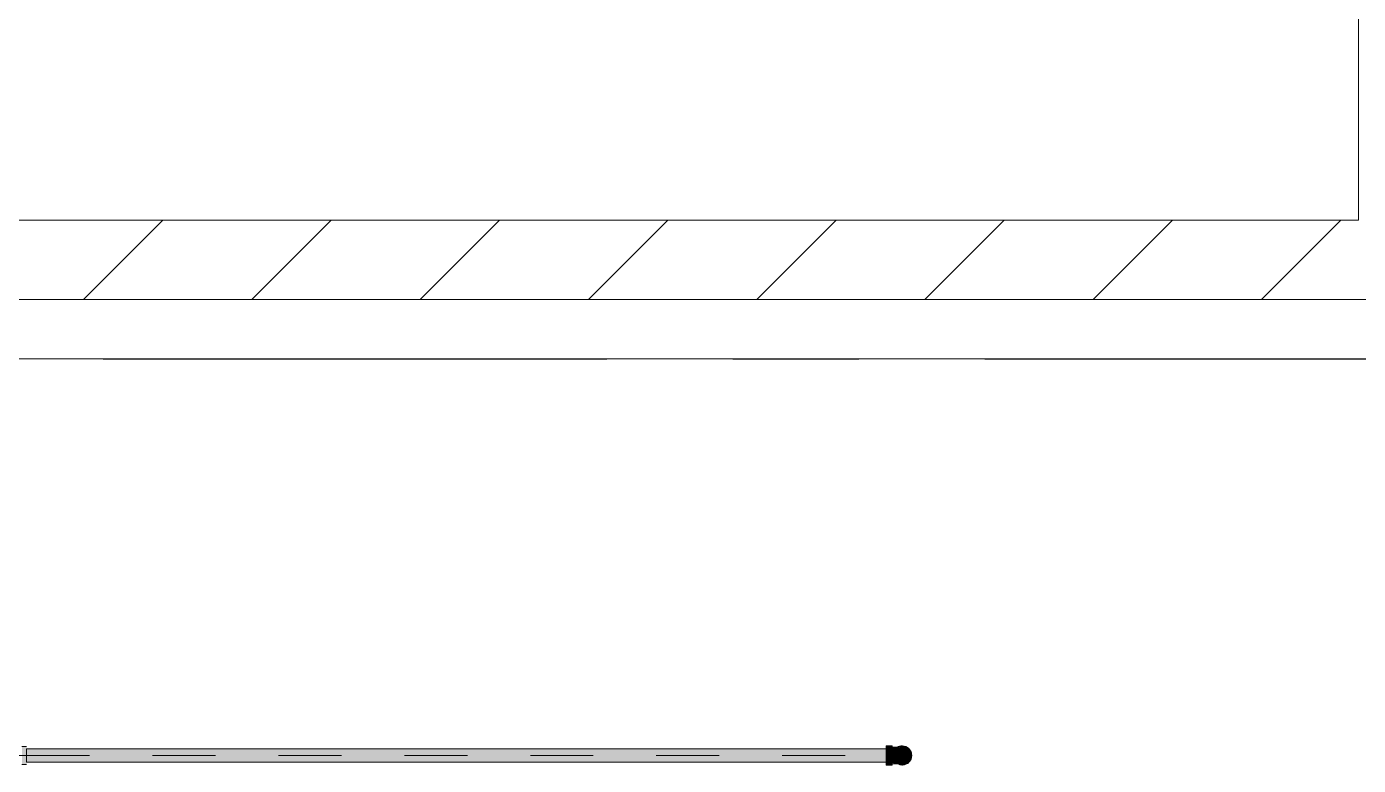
# Model space of a CAD drawing. Header units: millimetres. Extents: x -4000 to 187956, y -58990 to 162485.
# Drawn here: x 34543 to 37900, y 126425 to 128288 of the extents above; entities that cross this region are included whole.
import ezdxf

# ---------------------------------------------------------------- set-up
doc = ezdxf.new("R2010")
doc.units = ezdxf.units.MM
for name, pattern in [('Dash 1_16_', [317.5, 158.75, -158.75]), ('Grid Line', [2222.5, 1270, -317.5, 317.5, -317.5]), ('Grid Line 12_5mm', [2150, 1250, -300, 300, -300])]:
    doc.linetypes.add(name, pattern=pattern)
for name, color, linetype, lineweight in [('A-WALL', 113, 'Continuous', 13), ('A-WALL-PATT', 111, 'Continuous', 13), ('F-SPRN', 3, 'Continuous', 9), ('P-PIPE', 3, 'Continuous', 9), ('P-PIPE-CNTR', 3, 'Continuous', 9), ('S-GRID', 1, 'Continuous', 30)]:
    doc.layers.add(name, color=color, linetype=linetype, lineweight=lineweight)

# ---------------------------------------------------------------- blocks, each defined once
blk = doc.blocks.new('CMF2_NHAXUONG_A_rvt-1-FFS - TANG 1')
at = {"layer": 'A-WALL-PATT', "lineweight": 9}
h = blk.add_hatch(dxfattribs=at)
h.set_pattern_fill('FP_12', color=250, style=0, pattern_type=2)
h.set_pattern_definition([(45, (0, 0), (-212.13203, 212.13203), [])])
h.paths.add_polyline_path([(39103.6, 127600), (43200, 127600), (43200, 127800), (33100, 127800), (33100, 127600), (34568.6, 127600)])
at = {"layer": 'A-WALL', "color": 50, "lineweight": 15}
for p, q in [((37900.1, 132300), (37900.1, 127800)), ((37900.1, 127800), (33100, 127800)), ((33100, 127600), (43200, 127600))]:
    blk.add_line(p, q, dxfattribs=at)
at = {"layer": 'A-WALL', "color": 35, "lineweight": 15}
for p, q in [((37900.1, 132300), (37900.1, 127800)), ((37900.1, 127800), (33100, 127800)), ((33100, 127600), (43200, 127600))]:
    blk.add_line(p, q, dxfattribs=at)
at = {"layer": 'S-GRID', "linetype": 'Grid Line 12_5mm', "lineweight": 9}
blk.add_line((-824.3, 127450), (183641.1, 127450), dxfattribs=at)
blk = doc.blocks.new('Sprinkler_Up - DN20-V259-FFS - TANG 1')
at = {"layer": 'F-SPRN', "transparency": 33554534}
for points in [[(-13.5, 0), (-3.9, 0.7), (-1.7, 2.9), (-1.2, 3.5), (-0.6, 4), (0.6, 4), (1.2, 3.5), (1.7, 2.9), (4.6, 0), (22.2, 0), (18, 13.1), (6.9, 21.2), (-6.9, 21.2), (-18.4, 11.9), (-22.2, 0)], [(0, -21.2), (6.9, -21.2), (18, -13.1), (22.2, 0), (3.9, -0.7), (1.7, -2.9), (1.2, -3.5), (0.6, -4), (-0.6, -4), (-1.2, -3.5), (-1.7, -2.9), (-4.6, 0), (-22.2, 0), (-18, -13.1), (-6.9, -21.2)], [(0, -16.7), (4.3, -16.1), (11.8, -11.8), (16.1, -4.3), (16.1, 4.3), (11.7, 11.9), (8.3, 14.4), (0, 16.7), (-4.3, 16.1), (-11.8, 11.8), (-16.1, 4.3), (-16.1, -4.3), (-11.8, -11.8), (-8.3, -14.4)], [(0, -15.6), (7.8, -13.5), (13.5, -7.8), (15.1, -4), (15.1, 4), (13.5, 7.8), (7.8, 13.5), (0, 15.6), (-9.9, 11.9), (-11, 11), (-15.1, 4), (-15.1, -4), (-11, -11), (-7.8, -13.5)], [(-10.9, -5.5), (-10.9, 5.4), (-14.5, 5.4), (-14.5, -5.5)], [(-7.7, -5.5), (-7.7, 5.4), (-10.9, 5.4), (-10.9, -5.5)], [(0, -5.5), (0, 5.4), (-7.7, 5.4), (-7.7, -5.5)], [(0, 0), (5.7, 0), (2.9, 4.9), (-2.9, 4.9), (-5.7, 0)], [(2.9, -4.9), (5.7, 0), (-5.7, 0), (-2.9, -4.9)], [(0, 0), (4.6, 0), (0, 4.6), (-4.6, 0)], [(0, -4.6), (4.6, 0), (-4.6, 0)], [(0, -2.6), (1.3, 0), (-1.8, 0)], [(-1.3, 0), (1.8, 0), (0, 2.6)], [(7.7, -5.5), (7.7, 5.4), (0, 5.4), (0, -5.5)], [(10.9, -5.5), (10.9, 5.4), (7.7, 5.4), (7.7, -5.5)], [(14.5, -5.5), (14.5, 5.4), (10.9, 5.4), (10.9, -5.5)]]:
    blk.add_hatch(color=1, dxfattribs=at).paths.add_polyline_path(points)
at = {"layer": 'F-SPRN', "color": 1}
for p, q in [((-11.5, 5.4), (-14.5, 5.4)), ((-14.5, 5.4), (-11.3, 5.4)), ((-14.5, 5.4), (-14.5, 3.7)), ((-14.5, 3.3), (-14.5, 0)), ((-11.5, 5.4), (-11.5, 4)), ((-10.9, 1.9), (-10.9, 3.6)), ((-10.8, 5.4), (-8, 5.4)), ((-8.1, 5.4), (-10.8, 5.4)), ((-8.1, 5.4), (-8.1, 2.8)), ((-8.1, 2.5), (-8.1, 0.7)), ((-7.7, 4.8), (-7.7, 2.7)), ((-7.7, 4.8), (-7.7, 2.7)), ((-7.7, 2.1), (-7.7, 0.5)), ((-7.7, 2.1), (-7.7, 0.5)), ((-6.7, 5.4), (-4.7, 5.4)), ((-5.8, 3.8), (-5.8, 2.2)), ((-2.1, 0), (-2.1, 0)), ((-2.1, 0), (-2.1, -0.1)), ((0, 2.1), (-0.1, 2.1)), ((2.1, 0), (2.1, 0.1)), ((2.1, 0), (2.1, 0)), ((4.7, 5.4), (6.5, 5.4)), ((7.7, 5.4), (10.8, 5.4)), ((7.7, 5.2), (7.7, 2.7)), ((7.7, 5.2), (7.7, 2.7)), ((7.7, 2.3), (7.7, 0.5)), ((7.7, 2.3), (7.7, 0.5)), ((10.8, 5.4), (8.1, 5.4)), ((8.1, 5.4), (8.1, 2.8)), ((8.1, 2.5), (8.1, 0.4)), ((10.9, 5.4), (14.5, 5.4)), ((10.9, 3.6), (10.9, 0.2)), ((14.5, 5.4), (11.5, 5.4)), ((11.5, 5.4), (11.5, 4)), ((11.5, 3), (11.5, 0.2)), ((14.5, 5.4), (14.5, -5.5)), ((-14.5, -1.3), (-14.5, -3.7)), ((-11.1, -5.5), (-14.5, -5.5)), ((-14.5, -5.5), (-11.5, -5.5)), ((-10.9, -2.6), (-10.9, -1.3)), ((-10.8, -5.5), (-8.1, -5.5)), ((-7.8, -5.5), (-10.8, -5.5)), ((-8.1, -4.2), (-8.1, -5.5)), ((-7.7, -2.7), (-7.7, -4)), ((-7.7, -2.7), (-7.7, -4)), ((-7, -5.5), (-5.8, -5.5)), ((-4.8, -5.5), (-7, -5.5)), ((-5.8, -2.3), (-5.8, -3.8)), ((-2.1, -0.3), (-2, -0.4)), ((-2, -0.4), (-2, -0.5)), ((-2, -0.5), (-2, -0.6)), ((-2, -0.6), (-2, -0.7)), ((-2, -0.7), (-1.9, -0.7)), ((-1.9, -0.7), (-1.9, -0.8)), ((-1.9, -0.8), (-1.9, -0.9)), ((-1.9, -0.9), (-1.8, -1)), ((-1.8, -1), (-1.8, -1.1)), ((-1.8, -1), (-1.8, -1)), ((-1.8, -1.1), (-1.7, -1.2)), ((-1.7, -1.2), (-1.6, -1.3)), ((-1.7, -1.2), (-1.7, -1.2)), ((-1.6, -1.3), (-1.6, -1.4)), ((-1.6, -1.4), (-1.5, -1.4)), ((-1.5, -1.4), (-1.4, -1.5)), ((-1.4, -1.5), (-1.3, -1.6)), ((-1.4, -1.5), (-1.4, -1.5)), ((-1.3, -1.6), (-1.3, -1.7)), ((-1.3, -1.7), (-1.2, -1.7)), ((-1.2, -1.7), (-1.1, -1.7)), ((-1.1, -1.7), (-1.1, -1.8)), ((-1.1, -1.8), (-1, -1.8)), ((-1, -1.8), (-0.9, -1.9)), ((-0.9, -1.9), (-0.8, -1.9)), ((-0.8, -1.9), (-0.7, -2)), ((-0.8, -1.9), (-0.8, -1.9)), ((-0.7, -2), (-0.6, -2)), ((-0.6, -2), (-0.5, -2)), ((-0.5, -2), (-0.4, -2)), ((-0.4, -2), (-0.3, -2.1)), ((-0.4, -2), (-0.4, -2)), ((-0.3, -2.1), (-0.2, -2.1)), ((-0.2, -2.1), (-0.1, -2.1)), ((-0.1, -2.1), (0, -2.1)), ((0, -2.1), (0.1, -2.1)), ((0.1, -2.1), (0.2, -2.1)), ((0.1, -2.1), (0.1, -2.1)), ((0.2, -2.1), (0.3, -2.1)), ((0.3, -2.1), (0.4, -2)), ((0.4, -2), (0.5, -2)), ((0.5, -2), (0.6, -2)), ((0.6, -2), (0.7, -2)), ((0.6, -2), (0.6, -2)), ((0.7, -2), (0.8, -1.9)), ((0.8, -1.9), (0.9, -1.9)), ((0.9, -1.9), (1, -1.8)), ((0.9, -1.9), (0.9, -1.9)), ((1, -1.8), (1.1, -1.8)), ((1.1, -1.8), (1.2, -1.7)), ((1.2, -1.7), (1.3, -1.6)), ((1.2, -1.7), (1.2, -1.7)), ((1.3, -1.6), (1.4, -1.6)), ((1.4, -1.5), (1.5, -1.5)), ((1.4, -1.6), (1.4, -1.5)), ((1.5, -1.4), (1.6, -1.3)), ((1.5, -1.5), (1.5, -1.4)), ((1.6, -1.3), (1.7, -1.2)), ((1.6, -1.3), (1.6, -1.3)), ((1.7, -1.1), (1.8, -1.1)), ((1.7, -1.2), (1.7, -1.1)), ((1.8, -1), (1.9, -0.9)), ((1.8, -1.1), (1.8, -1)), ((1.9, -0.8), (2, -0.7)), ((1.9, -0.8), (1.9, -0.8)), ((1.9, -0.9), (1.9, -0.8)), ((2, -0.4), (2.1, -0.3)), ((2, -0.5), (2, -0.4)), ((2, -0.5), (2, -0.5)), ((2, -0.6), (2, -0.5)), ((2, -0.7), (2, -0.6)), ((2.1, -0.1), (2.1, 0)), ((2.1, -0.2), (2.1, -0.1)), ((2.1, -0.3), (2.1, -0.2)), ((7, -5.5), (4.8, -5.5)), ((5.8, -2.2), (5.8, -3.8)), ((5.8, -5.5), (7, -5.5)), ((7.7, -0.5), (7.7, -2.3)), ((7.7, -0.5), (7.7, -2.3)), ((7.7, -2.7), (7.7, -5.4)), ((7.7, -2.7), (7.7, -5.4)), ((10.8, -5.5), (7.7, -5.5)), ((8.1, -0.4), (8.1, -2.5)), ((8.1, -2.8), (8.1, -5.5)), ((8.1, -5.5), (10.8, -5.5)), ((10.9, -0.2), (10.9, -3.6)), ((14.5, -5.5), (10.9, -5.5)), ((11.5, -0.2), (11.5, -3)), ((11.5, -4), (11.5, -5.5)), ((11.5, -5.5), (14.5, -5.5))]:
    blk.add_line(p, q, dxfattribs=at)
at = {"layer": 'F-SPRN', "color": 1, "flags": 128}
for points in [[(-0.6, 2), (-0.7, 2), (-0.8, 1.9), (-0.9, 1.9), (-0.9, 1.9), (-1, 1.8), (-1.1, 1.8), (-1.2, 1.7), (-1.2, 1.7), (-1.3, 1.6), (-1.4, 1.6), (-1.4, 1.5), (-1.5, 1.5), (-1.5, 1.4), (-1.6, 1.3), (-1.6, 1.3), (-1.7, 1.2), (-1.7, 1.1), (-1.8, 1.1), (-1.8, 1), (-1.9, 0.9), (-1.9, 0.8), (-1.9, 0.8), (-2, 0.7), (-2, 0.6), (-2, 0.5), (-2, 0.5), (-2, 0.4), (-2.1, 0.3), (-2.1, 0.2), (-2.1, 0.1), (-2.1, 0)], [(-0.5, 2), (-0.6, 2), (-0.6, 2)], [(-0.1, 2.1), (-0.1, 2.1), (-0.2, 2.1), (-0.3, 2.1), (-0.4, 2), (-0.5, 2)], [(2.1, 0.1), (2.1, 0.2), (2.1, 0.2), (2.1, 0.3), (2, 0.4), (2, 0.5), (2, 0.6), (2, 0.7), (1.9, 0.7), (1.9, 0.8), (1.9, 0.9), (1.8, 1), (1.8, 1), (1.8, 1.1), (1.7, 1.2), (1.7, 1.2), (1.6, 1.3), (1.6, 1.4), (1.5, 1.4), (1.4, 1.5), (1.4, 1.5), (1.3, 1.6), (1.3, 1.7), (1.2, 1.7), (1.1, 1.7), (1.1, 1.8), (1, 1.8), (0.9, 1.9), (0.8, 1.9), (0.8, 1.9), (0.7, 2), (0.6, 2), (0.5, 2), (0.4, 2), (0.4, 2), (0.3, 2.1), (0.2, 2.1), (0.1, 2.1), (0, 2.1)], [(-2.1, -0.1), (-2.1, -0.2), (-2.1, -0.2), (-2.1, -0.3)]]:
    blk.add_lwpolyline(points, dxfattribs=at)
at = {"layer": 'F-SPRN', "color": 1}
for radius, start, end in [(22.2, 360, 180), (21.9, 165.6773, 179.2615), (21.9, 146.7912, 164.8151), (21.9, 144, 146.7912), (21.9, 126.6942, 143.2701), (16.7, 167.6802, 180), (16.7, 167.6802, 180), (16.7, 155.3879, 164.9693), (16.7, 155.3879, 164.9693), (15.6, 166.4265, 180), (15.6, 166.4265, 180), (15.6, 150.9409, 165), (15.6, 159.6139, 165), (16.7, 136.7213, 149.931), (16.7, 136.7213, 149.931), (15.6, 150.9409, 156.3845), (15.6, 138.4214, 150), (15.6, 138.4214, 150), (21.9, 108.2621, 125.7507), (16.7, 134.4938, 135), (16.7, 134.4938, 135), (15.6, 129.9005, 135), (15.6, 129.9005, 135), (16.7, 121.4181, 130.5751), (16.7, 121.4181, 130.5751), (15.6, 120.5262, 126.205), (15.6, 120.5262, 126.205), (16.7, 106.5995, 120), (16.7, 106.5995, 120), (15.6, 114.4363, 119.9813), (15.6, 114.4363, 119.9813), (21.9, 99.348, 107.901), (4.63, 155.7832, 180), (4.63, 155.7832, 180), (16.7, 96.4143, 105), (16.7, 96.4143, 105), (4.63, 109.0192, 138.2703), (4.63, 109.0192, 138.2703), (21.9, 90.145, 98.8503), (15.6, 95.5762, 100.6843), (15.6, 95.5762, 100.6843), (2.56, 109.0192, 168.8278), (2.56, 109.0192, 168.8278), (2.04, 109.0192, 180), (16.7, 83.0684, 90), (16.7, 83.0684, 90), (4.63, 17.9592, 90), (4.63, 17.9592, 90), (3.81, 57.0577, 90), (2.56, 14.5599, 90), (2.56, 14.5599, 90), (2.04, 10.4703, 90), (21.9, 72.5583, 89.4624), (15.6, 75.573, 80.5892), (15.6, 75.573, 80.5892), (3.81, 16.1605, 43.8358), (15.6, 67.5614, 74.5481), (15.6, 67.5614, 74.5481), (16.7, 60, 75), (16.7, 60, 75), (15.6, 60.0187, 65.5637), (15.6, 60.0187, 65.5637), (21.9, 54.2493, 71.7379), (15.6, 53.795, 60), (15.6, 53.795, 60), (16.7, 49.4249, 58.5819), (16.7, 49.4249, 58.5819), (15.6, 45, 50.0995), (15.6, 45, 50.0995), (16.7, 45, 45.5062), (16.7, 45, 45.5062), (15.6, 30, 41.5786), (15.6, 30, 41.5786), (16.7, 30, 43.2787), (16.7, 30, 43.2787), (21.9, 36.7299, 53.3058), (15.6, 23.6155, 29.5646), (15.6, 15, 29.5646), (15.6, 15, 20.3861), (16.7, 15, 24.6121), (16.7, 15, 24.6121), (15.6, 360, 13.6618), (15.6, 0, 13.6618), (16.7, 360, 12.3198), (16.7, 0, 12.3198), (21.9, 33.2088, 36), (21.9, 15.1849, 33.2088), (21.9, 0.7385, 14.3227), (22.2, 180, 360), (21.9, 180.7385, 194.3227), (21.9, 195.1849, 215.2302), (21.9, 216.7299, 233.3058), (16.7, 180, 192.3198), (16.7, 180, 192.3198), (16.7, 195.0307, 204.6121), (16.7, 195.0307, 204.6121), (15.6, 181.9082, 193.6618), (15.6, 181.9082, 193.6618), (15.6, 197.3339, 209.5646), (15.6, 197.3339, 209.5646), (16.7, 210.069, 223.2787), (16.7, 210.069, 223.2787), (15.6, 212.5472, 221.5786), (15.6, 212.5472, 221.5786), (21.9, 234.2493, 251.7379), (16.7, 229.4249, 238.5819), (16.7, 229.4249, 238.5819), (15.6, 233.795, 240), (15.6, 233.795, 240), (16.7, 240, 255), (16.7, 240, 255), (15.6, 240.0187, 254.5481), (15.6, 240.0187, 254.5481), (21.9, 252.5583, 269.4624), (4.63, 197.9592, 0), (4.63, 197.9592, 360), (15.6, 255, 267.64), (15.6, 255, 267.64), (3.81, 196.1605, 360), (2.56, 191.1677, 270), (2.56, 191.1677, 270), (2.04, 190.4703, 270), (16.7, 263.0684, 270), (16.7, 263.0684, 270), (2.04, 270, 0), (2.56, 270, 0), (2.56, 270, 360), (21.9, 270.145, 278.8503), (15.6, 275.5762, 280.6843), (15.6, 275.5762, 280.6843), (16.7, 276.4143, 285), (16.7, 276.4143, 285), (21.9, 279.348, 287.901), (16.7, 286.5995, 300), (16.7, 286.5995, 300), (15.6, 294.4363, 299.9813), (15.6, 294.4363, 299.9813), (21.9, 288.2621, 305.7507), (15.6, 300, 313.2078), (15.6, 300, 313.2078), (16.7, 301.4181, 310.5751), (16.7, 301.4181, 310.5751), (15.6, 318.4214, 330), (15.6, 318.4214, 330), (16.7, 316.7213, 330), (16.7, 316.7213, 330), (21.9, 306.6942, 323.2701), (15.6, 330.4354, 345), (15.6, 330.4354, 336.3845), (15.6, 339.6139, 345), (15.6, 346.3382, 360), (15.6, 346.3382, 360), (16.7, 335.3879, 345), (16.7, 335.3879, 345), (16.7, 347.6802, 360), (16.7, 347.6802, 360), (21.9, 324.7698, 344.8151), (21.9, 345.6773, 359.2615)]:
    blk.add_arc((0, 0), radius, start, end, dxfattribs=at)
blk = doc.blocks.new('Steel_Elbow_Threaded_HoaPhat - Standard-V271-FFS - TANG 1')
at = {"layer": 'P-PIPE', "lineweight": 13, "transparency": 33554534}
for points in [[(36709.4, 126450.1), (36724.6, 126450.1), (36724.6, 126474.2), (36709.4, 126473.4), (36709.4, 126456.3)], [(36724.6, 126426), (36724.6, 126450.1), (36709.4, 126450.1), (36709.4, 126426)], [(36750, 126426), (36756.2, 126426.8), (36762.1, 126429.2), (36767, 126433), (36770.9, 126438), (36773.3, 126443.8), (36774.1, 126450.1), (36773.3, 126456.3), (36770.9, 126462.1), (36767, 126467.1), (36762.1, 126471), (36756.2, 126473.4), (36750, 126474.2), (36743.8, 126473.4), (36737.9, 126471), (36732.9, 126467.1), (36729, 126462), (36726.7, 126456.3), (36725.9, 126450.1), (36726.7, 126443.8), (36729.1, 126438), (36732.9, 126433), (36737.9, 126429.2), (36743.8, 126426.8)]]:
    blk.add_hatch(color=1, dxfattribs=at).paths.add_polyline_path(points)
h = blk.add_hatch(color=1, dxfattribs=at)
h.paths.add_polyline_path([(36734.8, 126467), (36739.4, 126469.6), (36735.5, 126468.7)])
h.paths.add_polyline_path([(36724.6, 126450.1), (36728.8, 126450.1), (36730.1, 126457.3), (36728.2, 126456), (36732.9, 126463.5), (36737, 126467.4), (36731.8, 126466.3), (36735.5, 126468.7), (36741.5, 126471), (36732.9, 126470.7), (36733.3, 126469.6), (36729.1, 126469.5), (36728.8, 126470.8), (36724.6, 126469.7), (36724.6, 126457.3)])
h = blk.add_hatch(color=1, dxfattribs=at)
h.paths.add_polyline_path([(36730.1, 126442.9), (36730.1, 126440.4), (36728.2, 126444.1)])
h.paths.add_polyline_path([(36739.9, 126429.9), (36739.4, 126431.3), (36732.5, 126437.3), (36730.1, 126442.9), (36728.8, 126450.1), (36724.6, 126450.1), (36724.6, 126431.8), (36728.4, 126430.4), (36735.8, 126430.2)])
at = {"layer": 'P-PIPE', "color": 20, "lineweight": 13}
for p, q in [((36724.6, 126474.2), (36709.4, 126474.2)), ((36709.4, 126474.2), (36709.4, 126467.1)), ((36709.4, 126474.2), (36709.4, 126450.1)), ((36709.4, 126466.3), (36709.4, 126462.1)), ((36709.4, 126462.1), (36709.4, 126462)), ((36709.4, 126461.9), (36709.4, 126456.3)), ((36709.4, 126456.3), (36709.4, 126450.1)), ((36709.4, 126450.1), (36709.4, 126443.8)), ((36709.4, 126450.1), (36709.4, 126426)), ((36709.4, 126443.8), (36709.4, 126438.3)), ((36724.6, 126469.8), (36724.6, 126474.2)), ((36724.6, 126450.1), (36724.6, 126474.2)), ((36724.6, 126471.2), (36724.6, 126470)), ((36724.6, 126470.9), (36724.6, 126468.4)), ((36724.6, 126470), (36724.6, 126468.4)), ((36724.6, 126467.1), (36724.6, 126469.8)), ((36724.6, 126468.4), (36724.6, 126467.3)), ((36724.6, 126468.4), (36724.6, 126462.3)), ((36724.6, 126466.3), (36724.6, 126463.7)), ((36724.6, 126462.1), (36724.6, 126466.1)), ((36724.6, 126463.7), (36724.6, 126462.3)), ((36724.6, 126457.4), (36724.6, 126462.1)), ((36724.6, 126462.1), (36724.6, 126457.3)), ((36724.6, 126462.1), (36724.6, 126457.3)), ((36724.6, 126456.4), (36724.6, 126450.1)), ((36724.6, 126456.4), (36724.6, 126450.1)), ((36724.6, 126450.1), (36724.6, 126456.3)), ((36724.6, 126443.8), (36724.6, 126450.1)), ((36724.6, 126426), (36724.6, 126450.1)), ((36724.6, 126450.1), (36724.6, 126443.8)), ((36724.6, 126450.1), (36724.6, 126443.8)), ((36724.6, 126442.9), (36724.6, 126436.5)), ((36724.6, 126442.9), (36724.6, 126428.9)), ((36724.6, 126438), (36724.6, 126442.8)), ((36738.1, 126471.2), (36738.9, 126471.2)), ((36738.9, 126471.2), (36739.8, 126471.2)), ((36739.8, 126471.2), (36740.6, 126471.2)), ((36742.1, 126471.2), (36742.8, 126471.2)), ((36742.8, 126471.2), (36743.5, 126471.2)), ((36743.5, 126471.2), (36744.2, 126471.2)), ((36744.2, 126471.2), (36744.8, 126471.2)), ((36744.8, 126471.2), (36745.4, 126471.2)), ((36746.5, 126471.2), (36747, 126471.2)), ((36747, 126471.2), (36747.5, 126471.2)), ((36747.5, 126471.2), (36747.9, 126471.2)), ((36747.9, 126471.2), (36748.3, 126471.2)), ((36748.3, 126471.2), (36748.6, 126471.2)), ((36748.6, 126471.2), (36748.9, 126471.2)), ((36748.9, 126471.2), (36749.2, 126471.2)), ((36749.2, 126471.2), (36749.4, 126471.2)), ((36749.4, 126471.2), (36749.6, 126471.2)), ((36749.6, 126471.2), (36749.8, 126471.2)), ((36750, 126471.2), (36750, 126471.2)), ((36750, 126471.2), (36750.8, 126471.2)), ((36750.8, 126471.2), (36751.7, 126471.2)), ((36753.4, 126471), (36754.2, 126470.8)), ((36754.2, 126470.8), (36755, 126470.6)), ((36756.7, 126470.2), (36757.4, 126469.9)), ((36757.4, 126469.9), (36758.2, 126469.6)), ((36758.2, 126469.6), (36759, 126469.2)), ((36759, 126469.2), (36759.8, 126468.8)), ((36761.2, 126468), (36761.9, 126467.5)), ((36763.3, 126466.5), (36763.9, 126466)), ((36763.9, 126466), (36764.6, 126465.4)), ((36764.6, 126465.4), (36765.2, 126464.8)), ((36765.2, 126464.8), (36765.7, 126464.2)), ((36765.7, 126464.2), (36766.3, 126463.6)), ((36766.3, 126463.6), (36766.8, 126462.9)), ((36766.8, 126462.9), (36767.3, 126462.2)), ((36767.3, 126462.2), (36767.8, 126461.5)), ((36767.8, 126461.5), (36768.2, 126460.8)), ((36768.2, 126460.8), (36768.7, 126460.1)), ((36768.7, 126460.1), (36769, 126459.3)), ((36769.8, 126442.6), (36769.5, 126441.9)), ((36769.7, 126457.8), (36770, 126457)), ((36770.1, 126443.4), (36769.8, 126442.6)), ((36770, 126457), (36770.3, 126456.2)), ((36770.3, 126444.2), (36770.1, 126443.4)), ((36770.3, 126456.2), (36770.5, 126455.3)), ((36770.5, 126445.1), (36770.3, 126444.2)), ((36770.5, 126455.3), (36770.7, 126454.5)), ((36770.7, 126445.9), (36770.5, 126445.1)), ((36770.7, 126454.5), (36770.8, 126453.7)), ((36770.9, 126446.7), (36770.7, 126445.9)), ((36770.8, 126453.7), (36771, 126452.8)), ((36771, 126447.6), (36770.9, 126446.7)), ((36771, 126452.8), (36771.1, 126452)), ((36771.1, 126448.4), (36771, 126447.6)), ((36771.1, 126452), (36771.1, 126451.2)), ((36771.1, 126451.2), (36771.1, 126450.3)), ((36771.1, 126450.3), (36771.1, 126450.1)), ((36771.1, 126450.1), (36771.1, 126449.2)), ((36771.1, 126449.2), (36771.1, 126448.4)), ((36709.4, 126438), (36709.4, 126433.9)), ((36709.4, 126433), (36709.4, 126426)), ((36709.4, 126426), (36724.6, 126426)), ((36724.6, 126434), (36724.6, 126438)), ((36724.6, 126436.5), (36724.6, 126433.9)), ((36724.6, 126431.6), (36724.6, 126433)), ((36724.6, 126432.8), (36724.6, 126431.8)), ((36724.6, 126426), (36724.6, 126431.6)), ((36739.2, 126428.9), (36738.3, 126428.9)), ((36743.7, 126428.9), (36743, 126428.9)), ((36744.3, 126428.9), (36743.7, 126428.9)), ((36745, 126428.9), (36744.3, 126428.9)), ((36745.6, 126428.9), (36745, 126428.9)), ((36747.6, 126428.9), (36747.1, 126428.9)), ((36748, 126428.9), (36747.6, 126428.9)), ((36748.4, 126428.9), (36748, 126428.9)), ((36748.7, 126428.9), (36748.4, 126428.9)), ((36749, 126428.9), (36748.7, 126428.9)), ((36749.3, 126428.9), (36749, 126428.9)), ((36749.5, 126428.9), (36749.3, 126428.9)), ((36749.7, 126428.9), (36749.5, 126428.9)), ((36750, 126428.9), (36750, 126428.9)), ((36750.2, 126428.9), (36750, 126428.9)), ((36751.1, 126429), (36750.2, 126428.9)), ((36751.9, 126429), (36751.1, 126429)), ((36754.4, 126429.4), (36753.6, 126429.2)), ((36755.2, 126429.6), (36754.4, 126429.4)), ((36757.7, 126430.4), (36756.9, 126430.1)), ((36758.4, 126430.7), (36757.7, 126430.4)), ((36759.2, 126431.1), (36758.4, 126430.7)), ((36760, 126431.4), (36759.2, 126431.1)), ((36760.7, 126431.8), (36760, 126431.4)), ((36761.4, 126432.3), (36760.7, 126431.8)), ((36762.1, 126432.8), (36761.4, 126432.3)), ((36762.8, 126433.3), (36762.1, 126432.8)), ((36763.5, 126433.8), (36762.8, 126433.3)), ((36764.1, 126434.3), (36763.5, 126433.8)), ((36764.7, 126434.9), (36764.1, 126434.3)), ((36765.3, 126435.5), (36764.7, 126434.9)), ((36765.9, 126436.1), (36765.3, 126435.5)), ((36766.4, 126436.8), (36765.9, 126436.1)), ((36767, 126437.5), (36766.4, 126436.8)), ((36767.5, 126438.1), (36767, 126437.5)), ((36767.9, 126438.9), (36767.5, 126438.1)), ((36769.1, 126441.1), (36768.8, 126440.3)), ((36769.5, 126441.9), (36769.1, 126441.1))]:
    blk.add_line(p, q, dxfattribs=at)
at = {"layer": 'P-PIPE', "color": 20, "lineweight": 13, "flags": 128}
for points in [[(36724.6, 126471.2), (36725.6, 126471.2), (36726.6, 126471.2), (36727.6, 126471.2), (36728.6, 126471.2), (36729.6, 126471.2), (36730.6, 126471.2), (36731.6, 126471.2), (36732.6, 126471.2), (36733.5, 126471.2), (36734.5, 126471.2), (36735.4, 126471.2), (36736.3, 126471.2), (36737.2, 126471.2), (36738.1, 126471.2)], [(36740.6, 126471.2), (36741.3, 126471.2), (36742.1, 126471.2)], [(36745.4, 126471.2), (36746, 126471.2), (36746.5, 126471.2)], [(36749.8, 126471.2), (36749.9, 126471.2), (36750, 126471.2)], [(36751.7, 126471.2), (36752.5, 126471.1), (36753.4, 126471)], [(36755, 126470.6), (36755.8, 126470.4), (36756.7, 126470.2)], [(36759.8, 126468.8), (36760.5, 126468.4), (36761.2, 126468)], [(36761.9, 126467.5), (36762.6, 126467.1), (36763.3, 126466.5)], [(36769, 126459.3), (36769.4, 126458.5), (36769.7, 126457.8)], [(36738.3, 126428.9), (36737.4, 126428.9), (36736.6, 126428.9), (36735.7, 126428.9), (36734.7, 126428.9), (36733.8, 126428.9), (36732.8, 126428.9), (36731.9, 126428.9), (36730.9, 126428.9), (36729.9, 126428.9), (36728.9, 126428.9), (36727.9, 126428.9), (36726.9, 126428.9), (36725.9, 126428.9), (36724.8, 126428.9), (36724.6, 126428.9)], [(36743, 126428.9), (36742.3, 126428.9), (36741.5, 126428.9), (36740.8, 126428.9), (36740, 126428.9), (36739.2, 126428.9)], [(36747.1, 126428.9), (36746.6, 126428.9), (36746.1, 126428.9), (36745.6, 126428.9)], [(36750, 126428.9), (36749.9, 126428.9), (36749.8, 126428.9), (36749.7, 126428.9)], [(36753.6, 126429.2), (36752.8, 126429.1), (36751.9, 126429)], [(36756.9, 126430.1), (36756.1, 126429.8), (36755.2, 126429.6)], [(36768.8, 126440.3), (36768.4, 126439.6), (36767.9, 126438.9)]]:
    blk.add_lwpolyline(points, dxfattribs=at)
at = {"layer": 'P-PIPE', "color": 20, "lineweight": 13}
for radius, start, end in [(24.1, 0, 180), (24.1, 165, 180), (24.1, 180, 195), (24.1, 180, 0), (24.1, 30, 165), (24.1, 195, 210), (21.1, 165.827, 177.8935), (21.1, 186.3552, 194.173), (21.1, 194.9657, 200), (21.1, 150.7988, 154.5413), (21.1, 126.6663, 140), (21.1, 120, 125.8112), (21.1, 111.0323, 119.9924), (21.1, 89.9924, 97.75), (21.1, 82.7077, 89.9922), (21.1, 74.9545, 80), (21.1, 66.3495, 70.9998), (21.1, 60.0026, 64.1966), (21.1, 55.795, 60), (21.1, 40, 51.0389), (21.1, 25.4493, 29.996), (21.1, 14.963, 20), (21.1, 340, 345.037), (21.1, 2.1061, 14.1704), (21.1, 345.8296, 357.8939), (24.1, 29.5355, 30), (24.1, 330, 0), (24.1, 15, 29.5355), (24.1, 0, 15), (24.1, 210, 225), (21.1, 205.4587, 210.0105), (21.1, 213.5269, 217.6867), (24.1, 225, 255), (21.1, 220, 233.3337), (21.1, 234.1888, 240), (21.1, 240.0076, 248.9677), (24.1, 255, 270), (21.1, 254.9665, 260), (21.1, 262.25, 270.0076), (21.1, 270.0078, 277.2923), (24.1, 270, 285), (21.1, 280, 285.0455), (24.1, 285, 300), (21.1, 289.0002, 293.6505), (21.1, 294.7351, 299.9974), (21.1, 300, 305.8222), (24.1, 300, 330), (21.1, 308.9611, 320), (21.1, 330.004, 334.5507)]:
    blk.add_arc((36750, 126450.1), radius, start, end, dxfattribs=at)
blk = doc.blocks.new('Steel_Transition_Threaded_HoaPhat - Standard-4705594-FFS - TANG 1')
at = {"layer": 'P-PIPE', "lineweight": 13, "transparency": 33554534}
h = blk.add_hatch(color=1, dxfattribs=at)
h.paths.add_polyline_path([(36750, 126427.6), (36755.8, 126428.4), (36761.2, 126430.6), (36765.9, 126434.2), (36769.5, 126438.8), (36771.7, 126444.3), (36772.5, 126450.1), (36771.7, 126455.9), (36769, 126462), (36765.9, 126466), (36761.2, 126469.6), (36755.8, 126471.8), (36750, 126472.6), (36744.2, 126471.8), (36738.7, 126469.6), (36734.1, 126466), (36730.5, 126461.3), (36728.3, 126455.9), (36727.5, 126450.1), (36728.3, 126444.3), (36730.5, 126438.8), (36734.1, 126434.2), (36738.7, 126430.6), (36744.2, 126428.4)])
h.paths.add_polyline_path([(36750, 126430), (36744.8, 126430.7), (36739.9, 126432.7), (36735.8, 126435.9), (36732.6, 126440), (36730.6, 126444.9), (36729.9, 126450.1), (36730.6, 126455.3), (36734, 126462), (36735.8, 126464.3), (36739.9, 126467.5), (36744.8, 126469.5), (36750, 126470.2), (36755.2, 126469.5), (36760, 126467.5), (36766, 126462), (36767.4, 126460.1), (36769.4, 126455.3), (36770.1, 126450.1), (36769.4, 126444.9), (36767.4, 126440), (36764.2, 126435.9), (36760, 126432.7), (36755.2, 126430.7)])
for points in [[(36733.6, 126450.1), (36735.8, 126458.3), (36741.8, 126464.3), (36750, 126466.5), (36758.2, 126464.3), (36764.2, 126458.3), (36766.4, 126450.1), (36770.1, 126450.1), (36769.4, 126455.3), (36766, 126462), (36764.2, 126464.3), (36760, 126467.5), (36755.2, 126469.5), (36750, 126470.2), (36744.8, 126469.5), (36739.9, 126467.5), (36734, 126462), (36732.6, 126460.1), (36730.6, 126455.3), (36729.9, 126450.1)], [(36750, 126430), (36755.2, 126430.7), (36760, 126432.7), (36764.2, 126435.9), (36767.4, 126440), (36769.4, 126444.9), (36770.1, 126450.1), (36766.4, 126450.1), (36764.2, 126441.9), (36758.2, 126435.9), (36750, 126433.7), (36741.8, 126435.9), (36735.8, 126441.9), (36733.6, 126450.1), (36729.9, 126450.1), (36730.6, 126444.9), (36732.6, 126440), (36735.8, 126435.9), (36739.9, 126432.7), (36744.8, 126430.7)], [(36750, 126431.6), (36754.8, 126432.2), (36759.2, 126434.1), (36763.1, 126437), (36766, 126440.8), (36767.9, 126445.3), (36768.5, 126450.1), (36767.9, 126454.9), (36764, 126462), (36763.1, 126463.2), (36759.2, 126466.1), (36754.8, 126468), (36750, 126468.6), (36745.2, 126468), (36740.7, 126466.1), (36736, 126462), (36734, 126459.3), (36732.1, 126454.9), (36731.5, 126450.1), (36732.1, 126445.3), (36734, 126440.8), (36736.9, 126437), (36740.7, 126434.1), (36745.2, 126432.2)]]:
    blk.add_hatch(color=1, dxfattribs=at).paths.add_polyline_path(points)
at = {"layer": 'P-PIPE', "color": 20, "lineweight": 13}
for radius, start, end in [(22.5, 0, 180), (22.5, 150, 180), (22.5, 180, 195), (22.5, 180, 0), (22.5, 195, 0), (20.1, 166.0499, 180), (20.1, 180, 193.9501), (22.5, 147.985, 150), (20.1, 150, 162.7449), (20.1, 197.2551, 210), (22.5, 0, 147.985), (18.5, 166.5939, 180), (18.5, 166.5939, 180), (18.5, 180, 193.4061), (18.5, 180, 193.4061), (18.5, 157.6232, 165), (18.5, 157.6232, 165), (18.5, 195, 202.3768), (18.5, 195, 202.3768), (20.1, 143.4205, 148.1553), (16.4, 180.8106, 191.4533), (16.4, 168.5467, 175.1607), (18.5, 139.7195, 150), (18.5, 139.7195, 150), (16.4, 158.0319, 163.506), (20.1, 128.8856, 139.8677), (16.4, 141.9681, 150), (18.5, 123.4976, 133.2041), (18.5, 123.4976, 133.2041), (16.4, 133.3918, 135), (20.1, 109.6859, 125.0043), (16.4, 121.0738, 126.4537), (18.5, 106.819, 120), (18.5, 106.819, 120), (16.4, 113.4045, 120), (16.4, 107.4657, 111.9681), (20.1, 100.9975, 105), (18.5, 91.4353, 103.2046), (18.5, 91.4353, 103.2046), (16.4, 96.2132, 104.6042), (20.1, 90.5246, 98.5089), (18.5, 78.0986, 90), (18.5, 78.0986, 90), (20.1, 75.0607, 87.9279), (16.4, 66.9681, 75), (18.5, 60, 75), (18.5, 60, 75), (20.1, 54.9957, 75), (18.5, 46.7959, 56.5024), (18.5, 46.7959, 56.5024), (16.4, 45, 46.6082), (20.1, 40.1323, 51.1144), (16.4, 30, 38.0319), (18.5, 30, 40.2805), (18.5, 30, 40.2805), (16.4, 338.0319, 342.8691), (20.1, 31.8447, 36.5795), (16.4, 0, 8.0319), (16.4, 351.9681, 0), (18.5, 15, 22.3768), (18.5, 15, 22.3768), (18.5, 337.6232, 345), (18.5, 337.6232, 345), (20.1, 17.2551, 30), (20.1, 330, 342.7449), (18.5, 0, 13.4061), (18.5, 0, 13.4061), (18.5, 346.5939, 0), (18.5, 346.5939, 0), (20.1, 0, 13.9501), (20.1, 346.0499, 0), (20.1, 211.8447, 231.1144), (18.5, 210, 223.5703), (18.5, 210, 223.5703), (16.4, 210.6635, 218.0319), (18.5, 226.7959, 236.5024), (18.5, 226.7959, 236.5024), (20.1, 234.9957, 255), (16.4, 230.4733, 236.6389), (18.5, 240, 255), (18.5, 240, 255), (16.4, 240, 246.5955), (16.4, 246.9681, 255), (20.1, 255.0607, 267.9279), (18.5, 258.0986, 270), (18.5, 258.0986, 270), (16.4, 264.1652, 268.506), (20.1, 270.5246, 278.5089), (18.5, 271.4353, 283.2046), (18.5, 271.4353, 283.2046), (16.4, 276.4537, 283.9063), (20.1, 280.9975, 285), (16.4, 287.4657, 291.9681), (18.5, 286.819, 300), (18.5, 286.819, 300), (16.4, 293.4045, 300), (20.1, 289.6859, 305.0043), (18.5, 303.4976, 313.2041), (18.5, 303.4976, 313.2041), (20.1, 308.8856, 328.1553), (18.5, 316.4297, 330), (18.5, 316.4297, 330)]:
    blk.add_arc((36750, 126450.1), radius, start, end, dxfattribs=at)

msp = doc.modelspace()

# ---------------------------------------------------------------- block references
at = {"lineweight": 5}
msp.add_blockref('CMF2_NHAXUONG_A_rvt-1-FFS - TANG 1', (0, 0), dxfattribs=at)

# ---------------------------------------------------------------- next in the draw order: hatches: boundary and pattern name
at = {"layer": 'P-PIPE', "transparency": 33554534}
for points in [[(34530.8, 126427.6), (34542.6, 126428.4), (34542.6, 126472.6), (34530.8, 126471.8), (34530.8, 126428.4)], [(36269.2, 126450.1), (36709.4, 126450.1), (36709.4, 126466.8), (34542.6, 126466.2), (34542.6, 126450.1), (35702.3, 126450.1)], [(36269.2, 126433.4), (36709.4, 126434), (36709.4, 126450.1), (34542.6, 126450.1), (34542.6, 126433.4), (35702.3, 126433.4)], [(36741.6, 126435.6), (36742.8, 126437.6), (36741.6, 126441.7), (36742.8, 126445.9), (36745.8, 126449), (36757.2, 126454.3), (36758.3, 126458.4), (36757.2, 126462.6), (36755.9, 126464.3), (36750, 126466.8), (36741.6, 126464.6), (36735.5, 126458.4), (36733.3, 126450.1), (36735.5, 126441.7), (36738.2, 126438.3)], [(36750, 126433.4), (36758.3, 126435.6), (36761.8, 126438.3), (36766.1, 126445.8), (36766.1, 126454.4), (36761.7, 126462), (36758.3, 126464.6), (36750, 126466.8), (36745.7, 126466.2), (36738.2, 126461.9), (36733.9, 126454.4), (36733.9, 126445.8), (36738.2, 126438.3), (36741.6, 126435.6)]]:
    msp.add_hatch(color=1, dxfattribs=at).paths.add_polyline_path(points)

# ---------------------------------------------------------------- next in the draw order: linework, layer by layer
at = {"layer": 'P-PIPE', "color": 20, "lineweight": 13}
for p, q in [((34542.6, 126472.6), (34530.8, 126472.6)), ((36709.4, 126466.8), (34542.6, 126466.8)), ((34542.6, 126466.8), (34542.6, 126466.2)), ((34542.6, 126466.1), (34542.6, 126461.9)), ((34542.6, 126461.4), (34542.6, 126438.8)), ((36709.4, 126462.2), (36709.4, 126466.8)), ((36709.4, 126438.3), (36709.4, 126462)), ((34530.8, 126427.6), (34542.6, 126427.6)), ((34542.6, 126438.3), (34542.6, 126434.1)), ((34542.6, 126434), (34542.6, 126433.4)), ((34542.6, 126433.4), (36709.4, 126433.4)), ((36709.4, 126433.4), (36709.4, 126438))]:
    msp.add_line(p, q, dxfattribs=at)
at = {"layer": 'P-PIPE', "color": 1}
for centre, radius, start, end in [((36750, 126450.1), 16.7, 170.1108, 177.203), ((36750, 126450.1), 16.7, 182.797, 189.8892), ((36750, 126450.1), 16.7, 190.2154, 195.2487), ((36750, 126450.1), 16.7, 157.579, 164.2722), ((36750, 126450.1), 16.7, 140.6908, 147.6969), ((36750, 126441.7), 8.35, 172.0327, 181.5407), ((36750, 126441.7), 8.35, 131.0366, 150), ((36750, 126441.7), 8.35, 115.6806, 125.5287), ((36750, 126441.7), 8.35, 100.6842, 114.0387), ((36750, 126441.7), 8.35, 90, 100.6842), ((36750, 126458.4), 8.35, 270, 280.6842), ((36750, 126458.4), 8.35, 69.0027, 79.2369), ((36750, 126458.4), 8.35, 46.6998, 60.5692), ((36750, 126458.4), 8.35, 316.3183, 330), ((36750, 126458.4), 8.35, 25.3338, 30), ((36750, 126458.4), 8.35, 8.0385, 17.9918), ((36750, 126450.1), 16.7, 32.3031, 45.2846), ((36750, 126450.1), 16.7, 25.0364, 31.0974), ((36750, 126450.1), 16.7, 328.9026, 336.686), ((36750, 126450.1), 16.7, 16.9375, 22.421), ((36750, 126450.1), 16.7, 4.3093, 9.8892), ((36750, 126450.1), 16.7, 350.1108, 355.6907), ((36750, 126450.1), 16.7, 231.8726, 237.203), ((36750, 126441.7), 8.35, 199.9004, 209.0413), ((36750, 126450.1), 16.7, 246.8976, 251.0986), ((36750, 126441.7), 8.35, 226.6998, 240.5692), ((36750, 126450.1), 16.7, 254.7154, 259.6727), ((36750, 126441.7), 8.35, 249.0027, 259.2369), ((36750, 126450.1), 16.7, 266.0042, 273.5288), ((36750, 126450.1), 16.7, 284.6882, 289.3082), ((36750, 126450.1), 16.7, 308.1274, 313.9683), ((36750, 126450.1), 16.7, 314.7154, 320.6908)]:
    msp.add_arc(centre, radius, start, end, dxfattribs=at)
at = {"layer": 'P-PIPE-CNTR', "color": 20, "lineweight": 13}
for p, q in [((34493.6, 126450.1), (34542.6, 126450.1)), ((36709.4, 126450.1), (36724.6, 126450.1)), ((36724.6, 126450.1), (36726, 126450.1)), ((36726, 126450.1), (36727.8, 126450.1)), ((36730.4, 126450.1), (36732.1, 126450.1)), ((36737.9, 126450.1), (36742.4, 126450.1)), ((36747, 126450.1), (36749.2, 126450.1)), ((36749.7, 126450.1), (36750, 126450.1))]:
    msp.add_line(p, q, dxfattribs=at)
at = {"layer": 'P-PIPE-CNTR', "color": 1, "linetype": 'Dash 1_16_'}
for p, q in [((34542.6, 126450.1), (36709.4, 126450.1)), ((34542.6, 126450.1), (36709.4, 126450.1)), ((36725, 126450.1), (36727.5, 126450.1)), ((36727.8, 126450.1), (36731.5, 126450.1)), ((36736.5, 126450.1), (36742.3, 126450.1)), ((36745.4, 126450.1), (36747.6, 126450.1)), ((36748.7, 126450.1), (36750, 126450.1)), ((36750, 126472.6), (36750, 126475.1)), ((36750, 126471.2), (36750, 126472.6)), ((36750, 126468.6), (36750, 126470.2)), ((36750, 126466.8), (36750, 126468.6)), ((36750, 126463.6), (36750, 126465.2)), ((36750, 126459.8), (36750, 126462)), ((36750, 126455.5), (36750, 126459.1)), ((36750, 126452.6), (36750, 126454.3)), ((36750, 126450.1), (36750, 126452.1)), ((36750, 126448), (36750, 126450.1)), ((36750, 126450.1), (36751.3, 126450.1)), ((36750, 126445.9), (36750, 126447.5)), ((36750, 126441.1), (36750, 126444.6)), ((36751.8, 126450.1), (36754.6, 126450.1)), ((36755.7, 126450.1), (36763.5, 126450.1)), ((36766.4, 126450.1), (36767.9, 126450.1)), ((36768.5, 126450.1), (36772.2, 126450.1)), ((36772.5, 126450.1), (36775, 126450.1)), ((36750, 126438.1), (36750, 126440.4)), ((36750, 126435), (36750, 126436.5)), ((36750, 126431.6), (36750, 126433.4)), ((36750, 126430), (36750, 126431.6)), ((36750, 126427.6), (36750, 126428.9)), ((36750, 126425.1), (36750, 126427.6))]:
    msp.add_line(p, q, dxfattribs=at)
at = {"layer": 'S-GRID', "linetype": 'Grid Line'}
msp.add_line((-824.3, 127450), (183641.1, 127450), dxfattribs=at)

# ---------------------------------------------------------------- next in the draw order: block references
at = {"layer": 'F-SPRN', "color": 1}
msp.add_blockref('Sprinkler_Up - DN20-V259-FFS - TANG 1', (36750, 126450.1), dxfattribs=at)
at = {"layer": 'P-PIPE', "color": 20, "lineweight": 13}
for name in ['Steel_Elbow_Threaded_HoaPhat - Standard-V271-FFS - TANG 1', 'Steel_Transition_Threaded_HoaPhat - Standard-4705594-FFS - TANG 1']:
    msp.add_blockref(name, (0, 0), dxfattribs=at)

doc.saveas('drawing.dxf')
